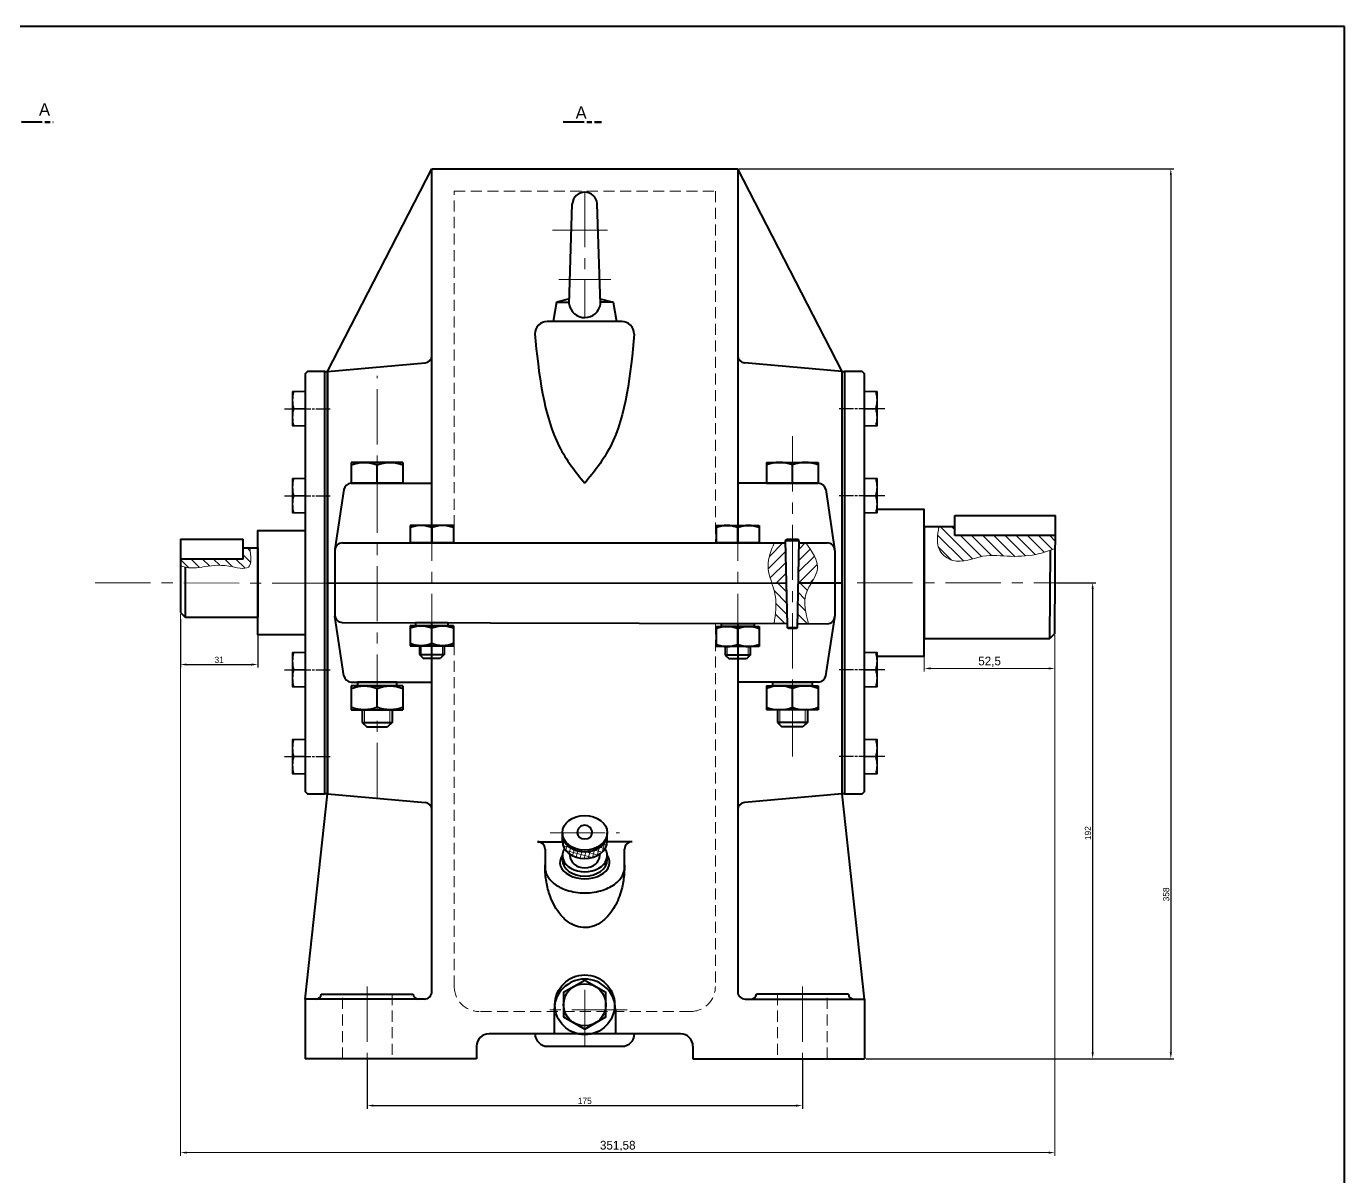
# Model space of a CAD drawing. Header units: millimetres. Extents: x -190 to 12889, y -227 to 3957.
# Drawn here: x 7562 to 8092, y 3494 to 3957 of the extents above; entities that cross this region are included whole.
import ezdxf

# ---------------------------------------------------------------- set-up
doc = ezdxf.new("R2010")
doc.units = ezdxf.units.MM
doc.header["$LTSCALE"] = 0.7
doc.header["$PDMODE"] = 35
doc.header["$PDSIZE"] = -4
for name, pattern in [('AM_ISO08W050', [18, 12, -1.5, 3, -1.5]), ('AM_ISO08W050x2', [9, 6, -0.75, 1.5, -0.75]), ('CENTER', [50.8, 31.75, -6.35, 6.35, -6.35]), ('HIDDEN', [9.525, 6.35, -3.175])]:
    doc.linetypes.add(name, pattern=pattern)
doc.layers.get('0').update_dxf_attribs({"color": 255})
for name, color, linetype, lineweight in [('_mss.dam', 7, 'Continuous', 35), ('AM_5', 10, 'Continuous', 25), ('AM_7', 4, 'AM_ISO08W050', 25), ('CON', 7, 'Continuous', 50), ('khuat', 6, 'HIDDEN', 13), ('manh', 1, 'Continuous', 13), ('net dam', 7, 'Continuous', 40), ('net manh', 2, 'Continuous', 13), ('tam', 4, 'CENTER', 13)]:
    doc.layers.add(name, color=color, linetype=linetype, lineweight=lineweight)
doc.dimstyles.new('ISO-25', dxfattribs={"dimtxt": 2.5, "dimasz": 2.5, "dimexe": 1.25, "dimexo": 0.625, "dimtad": 1, "dimtxsty": 'Standard', "dimcen": 2.5, "dimadec": 0, "dimazin": 0, "dimtfac": 1, "dimtmove": 0, "dimatfit": 3, "dimfxl": 1, "dimarcsym": 0})
doc.dimstyles.new('ISO-25$0', dxfattribs={"dimtxt": 3.5, "dimasz": 2.5, "dimexe": 1.25, "dimexo": 0.625, "dimtad": 1, "dimtoh": 1, "dimtxsty": 'Standard', "dimcen": 2.5, "dimclrd": 3, "dimclre": 3, "dimclrt": 2, "dimadec": 0, "dimazin": 0, "dimtfac": 1, "dimtmove": 0, "dimatfit": 3, "dimfxl": 1, "dimlwd": 13, "dimlwe": 13, "dimarcsym": 0})
pattern_1 = [(135, (2254.031, 3257.259), (-2.245064, -2.245064), [])]

# ---------------------------------------------------------------- blocks, each defined once
blk = doc.blocks.new('èwè')
for p, q in [((-8, -8.66), (-8, 8.66)), ((0, 8.66), (-8, 8.66)), ((0, 8.66), (0, -8.66)), ((-7.14, 0), (-0.84, 0)), ((0, -8.66), (-8, -8.66))]:
    blk.add_line(p, q)
for centre, start, end in [((3.36, 4.33), 157.5879, 202.4121), ((-11.34, 4.33), 337.5879, 22.4121), ((3.36, -4.33), 157.5879, 202.4121), ((-11.34, -4.33), 337.5879, 22.4121)]:
    blk.add_arc(centre, 11.36, start, end)
blk = doc.blocks.new('dfdsf')
for p, q in [((-80.17, 5), (-81.67, 3.5)), ((-80.17, -5), (-80.17, 5)), ((-75.95, 5), (-80.17, 5)), ((7, 8.66), (0, 8.66)), ((0, 8.66), (0, -8.66)), ((7, 8.66), (7, -8.66)), ((-81.67, -3.5), (-81.67, 3.5)), ((0, 0), (6.14, 0)), ((-80.17, -5), (-81.67, -3.5)), ((-75.95, -5), (-80.17, -5)), ((7, -8.66), (0, -8.66))]:
    blk.add_line(p, q)
for centre in [(-4.36, 4.33), (-4.36, -4.33)]:
    blk.add_arc(centre, 11.36, 337.5879, 22.4121)
at = {"layer": 'manh'}
for p, q in [((-75.95, 4.25), (-80.92, 4.25)), ((-75.95, -4.25), (-80.92, -4.25))]:
    blk.add_line(p, q, dxfattribs=at)
blk = doc.blocks.new('*D798')
at = {"color": 0, "lineweight": -2, "transparency": 16777216}
for p, q in [((7623.88, 3718.6), (7623.88, 3699.06)), ((7654.88, 3718.6), (7654.88, 3699.06)), ((7626.38, 3700.31), (7652.38, 3700.31))]:
    blk.add_line(p, q, dxfattribs=at)
at = {"color": 0, "transparency": 16777216}
for points in [[(7626.38, 3700.72), (7626.38, 3699.89), (7623.88, 3700.31)], [(7652.38, 3700.72), (7652.38, 3699.89), (7654.88, 3700.31)]]:
    blk.add_solid(points, dxfattribs=at)
at = {"layer": 'Defpoints', "color": 0, "transparency": 16777216}
for p in [(7623.88, 3719.23), (7654.88, 3719.23), (7654.88, 3700.31)]:
    blk.add_point(p, dxfattribs=at)
at = {"color": 0, "transparency": 16777216, "insert": (7639.38, 3702.18), "char_height": 2.5, "attachment_point": 5}
blk.add_mtext('31', dxfattribs=at)
blk = doc.blocks.new('*D799')
at = {"color": 0, "lineweight": -2, "transparency": 16777216}
for p, q in [((7698.92, 3541.1), (7698.92, 3521.61)), ((7873.92, 3541.1), (7873.92, 3521.61)), ((7701.42, 3522.86), (7871.42, 3522.86))]:
    blk.add_line(p, q, dxfattribs=at)
at = {"color": 0, "transparency": 16777216}
for points in [[(7701.42, 3523.28), (7701.42, 3522.44), (7698.92, 3522.86)], [(7871.42, 3523.28), (7871.42, 3522.44), (7873.92, 3522.86)]]:
    blk.add_solid(points, dxfattribs=at)
at = {"layer": 'Defpoints', "color": 0, "transparency": 16777216}
for p in [(7698.92, 3541.73), (7873.92, 3541.73), (7873.92, 3522.86)]:
    blk.add_point(p, dxfattribs=at)
at = {"color": 0, "transparency": 16777216, "insert": (7786.42, 3524.74), "char_height": 2.5, "attachment_point": 5}
blk.add_mtext('175', dxfattribs=at)
blk = doc.blocks.new('*D800')
at = {"color": 0, "lineweight": -2, "transparency": 16777216}
for p, q in [((7976.09, 3733.23), (7991.9, 3733.23)), ((7990.65, 3730.73), (7990.65, 3544.23)), ((7899.55, 3541.73), (7991.9, 3541.73))]:
    blk.add_line(p, q, dxfattribs=at)
at = {"color": 0, "transparency": 16777216}
for points in [[(7990.24, 3730.73), (7991.07, 3730.73), (7990.65, 3733.23)], [(7990.24, 3544.23), (7991.07, 3544.23), (7990.65, 3541.73)]]:
    blk.add_solid(points, dxfattribs=at)
at = {"layer": 'Defpoints', "color": 0, "transparency": 16777216}
for p in [(7975.46, 3733.23), (7898.92, 3541.73), (7990.65, 3541.73)]:
    blk.add_point(p, dxfattribs=at)
at = {"color": 0, "transparency": 16777216, "insert": (7988.78, 3632.48), "char_height": 2.5, "attachment_point": 5, "rotation": 90}
blk.add_mtext('192', dxfattribs=at)
blk = doc.blocks.new('*D801')
at = {"color": 0, "lineweight": -2, "transparency": 16777216}
for p, q in [((7848.55, 3899.73), (8023.34, 3899.73)), ((8022.09, 3897.23), (8022.09, 3544.23)), ((7899.55, 3541.73), (8023.34, 3541.73))]:
    blk.add_line(p, q, dxfattribs=at)
at = {"color": 0, "transparency": 16777216}
for points in [[(8021.67, 3897.23), (8022.5, 3897.23), (8022.09, 3899.73)], [(8021.67, 3544.23), (8022.5, 3544.23), (8022.09, 3541.73)]]:
    blk.add_solid(points, dxfattribs=at)
at = {"layer": 'Defpoints', "color": 0, "transparency": 16777216}
for p in [(7847.92, 3899.73), (7898.92, 3541.73), (8022.09, 3541.73)]:
    blk.add_point(p, dxfattribs=at)
at = {"color": 0, "transparency": 16777216, "insert": (8020.21, 3607.83), "char_height": 2.5, "attachment_point": 5, "rotation": 90}
blk.add_mtext('358', dxfattribs=at)
blk = doc.blocks.new('*D821')
at = {"layer": 'AM_5', "color": 3, "linetype": 'Continuous', "lineweight": 13, "transparency": 16777216}
for p, q in [((7623.88, 3720.6), (7623.88, 3502.69)), ((7975.46, 3712.1), (7975.46, 3502.69)), ((7626.38, 3503.94), (7972.96, 3503.94))]:
    blk.add_line(p, q, dxfattribs=at)
at = {"layer": 'AM_5', "color": 3, "transparency": 16777216}
for points in [[(7626.38, 3504.36), (7626.38, 3503.53), (7623.88, 3503.94)], [(7972.96, 3504.36), (7972.96, 3503.53), (7975.46, 3503.94)]]:
    blk.add_solid(points, dxfattribs=at)
at = {"layer": 'Defpoints', "color": 0, "transparency": 16777216}
for p in [(7623.88, 3721.23), (7975.46, 3712.73), (7975.46, 3503.94)]:
    blk.add_point(p, dxfattribs=at)
at = {"layer": 'AM_5', "color": 2, "transparency": 16777216, "insert": (7799.67, 3506.61), "char_height": 3.5, "attachment_point": 5}
blk.add_mtext('351,58', dxfattribs=at)
blk = doc.blocks.new('*D822')
at = {"layer": 'AM_5', "color": 3, "linetype": 'Continuous', "lineweight": 13, "transparency": 16777216}
for p, q in [((7975.46, 3712.1), (7975.46, 3697.48)), ((7922.96, 3710.1), (7922.96, 3697.48)), ((7925.46, 3698.73), (7972.96, 3698.73))]:
    blk.add_line(p, q, dxfattribs=at)
at = {"layer": 'AM_5', "color": 3, "transparency": 16777216}
for points in [[(7925.46, 3699.14), (7925.46, 3698.31), (7922.96, 3698.73)], [(7972.96, 3699.14), (7972.96, 3698.31), (7975.46, 3698.73)]]:
    blk.add_solid(points, dxfattribs=at)
at = {"layer": 'Defpoints', "color": 0, "transparency": 16777216}
for p in [(7975.46, 3712.73), (7922.96, 3710.73), (7975.46, 3698.73)]:
    blk.add_point(p, dxfattribs=at)
at = {"layer": 'AM_5', "color": 2, "transparency": 16777216, "insert": (7949.21, 3701.39), "char_height": 3.5, "attachment_point": 5}
blk.add_mtext('52,5', dxfattribs=at)

msp = doc.modelspace()

# ---------------------------------------------------------------- hatches: boundary and pattern name
h = msp.add_hatch()
h.set_pattern_fill('ANSI31', color=1)
h.set_pattern_definition([(45, (4222.2253, 2539.006), (-2.245064, 2.245064), [])])
edge = h.paths.add_edge_path()
edge.add_spline(control_points=[(7862.6242, 3749.2281), (7861.3534, 3746.1505), (7859.1487, 3740.8114), (7860.8387, 3735.4748), (7861.5821, 3733.198)], knot_values=[0, 0, 0, 0, 9.56938861, 16.60102259, 16.60102259, 16.60102259, 16.60102259], degree=3, periodic=0)
edge.add_line((7861.5821, 3733.198), (7867.5383, 3733.2043))
edge.add_line((7867.5383, 3733.2043), (7867.1962, 3749.2281))
edge.add_line((7867.1962, 3749.2281), (7862.6242, 3749.2281))
edge = h.paths.add_edge_path()
edge.add_line((7872.3038, 3733.2094), (7877.5813, 3733.215))
edge.add_spline(control_points=[(7877.5813, 3733.215), (7878.6587, 3735.0698), (7881.6882, 3740.284), (7877.863, 3745.7025), (7875.3741, 3749.2281)], knot_values=[0, 0, 0, 0, 6.14250344, 17.58288109, 17.58288109, 17.58288109, 17.58288109], degree=3, periodic=0)
edge.add_line((7875.3741, 3749.2281), (7872.6453, 3749.2281))
edge.add_line((7872.6453, 3749.2281), (7872.3038, 3733.2094))
h = msp.add_hatch()
h.set_pattern_fill('ANSI31', color=1, angle=90)
h.set_pattern_definition([(135, (4222.2253, 2539.006), (-2.245064, -2.245064), [])])
edge = h.paths.add_edge_path()
edge.add_spline(control_points=[(7862.544, 3716.8178), (7863.1066, 3720.5843), (7863.9331, 3726.1177), (7862.1394, 3731.4913), (7861.5821, 3733.198)], knot_values=[16.60102259, 16.60102259, 16.60102259, 16.60102259, 27.8362713, 33.10724777, 33.10724777, 33.10724777, 33.10724777], degree=3, periodic=0)
edge.add_line((7862.5393, 3716.7852), (7867.8886, 3716.7718))
edge.add_line((7867.8886, 3716.7718), (7867.5531, 3733.2043))
edge.add_line((7867.5531, 3733.2043), (7861.5821, 3733.198))
edge = h.paths.add_edge_path()
edge.add_spline(control_points=[(7876.397, 3716.7831), (7875.2961, 3720.926), (7873.7732, 3726.6574), (7876.7636, 3731.807), (7877.5813, 3733.215)], knot_values=[17.58288109, 17.58288109, 17.58288109, 17.58288109, 29.74460525, 34.40715923, 34.40715923, 34.40715923, 34.40715923], degree=3, periodic=0)
edge.add_line((7877.5813, 3733.215), (7872.2885, 3733.2094))
edge.add_line((7872.2885, 3733.2094), (7871.9527, 3716.7616))
edge.add_line((7871.9527, 3716.7616), (7876.4055, 3716.7504))
at = {"layer": 'manh'}
h = msp.add_hatch(dxfattribs=at)
h.set_pattern_fill('ANSI31', color=1, angle=90)
h.set_pattern_definition(pattern_1)
edge = h.paths.add_edge_path()
edge.add_line((7975.6552, 3752.2281), (7935.271, 3752.2281))
edge.add_line((7935.271, 3752.2281), (7935.271, 3755.7281))
edge.add_line((7935.271, 3755.7281), (7928.8125, 3755.7281))
edge.add_spline(control_points=[(7928.8125, 3755.7281), (7928.2334, 3752.2967), (7927.255, 3746.4997), (7936.1678, 3739.9206), (7946.2089, 3745.0516), (7957.807, 3743.4442), (7967.0412, 3744.1297), (7972.1932, 3745.7777), (7973.6455, 3746.2765)], knot_values=[0, 0, 0, 0, 9.58498419, 16.19300557, 28.40302199, 39.52232257, 51.14797917, 55.74837776, 55.74837776, 55.74837776, 55.74837776], degree=3, periodic=0)
edge.add_spline(control_points=[(7973.6455, 3746.2765), (7974.308, 3746.5041), (7974.9688, 3746.7381), (7975.6295, 3746.9723)], knot_values=[55.74837776, 55.74837776, 55.74837776, 55.74837776, 57.84678951, 57.84678951, 57.84678951, 57.84678951], degree=3, periodic=0)
edge.add_line((7975.6295, 3746.9723), (7975.6552, 3752.2281))
h = msp.add_hatch(dxfattribs=at)
h.set_pattern_fill('ANSI31', color=1, angle=90)
h.set_pattern_definition(pattern_1)
edge = h.paths.add_edge_path()
edge.add_spline(control_points=[(7625.8796, 3739.4541), (7626.7435, 3739.2405), (7629.0466, 3739.0011), (7634.5711, 3739.8586), (7641.2856, 3740.9277), (7653.0554, 3737.3245), (7652.178, 3743.9314), (7651.7403, 3747.2281)], knot_values=[0, 0, 0, 0, 1.55460847, 6.07561304, 17.34718291, 25.12785335, 32.87662775, 32.87662775, 32.87662775, 32.87662775], degree=3, periodic=0)
edge.add_line((7651.7403, 3747.2281), (7648.9826, 3747.2281))
edge.add_line((7648.9826, 3747.2281), (7648.9826, 3742.7281))
edge.add_line((7648.9826, 3742.7281), (7625.8796, 3742.7281))
edge.add_line((7625.8796, 3742.7281), (7625.8796, 3739.4541))
edge = h.paths.add_edge_path()
edge.add_line((7625.8796, 3742.7281), (7623.8796, 3742.7281))
edge.add_line((7623.8796, 3742.7281), (7623.8796, 3740.0609))
edge.add_spline(control_points=[(7623.8796, 3740.0609), (7624.6939, 3739.7803), (7625.3402, 3739.5875), (7625.8796, 3739.4541)], knot_values=[32.87662775, 32.87662775, 32.87662775, 32.87662775, 33.84719425, 33.84719425, 33.84719425, 33.84719425], degree=3, periodic=0)
edge.add_line((7625.8796, 3739.4541), (7625.8796, 3742.7281))
h = msp.add_hatch(dxfattribs=at)
h.set_pattern_fill('ANSI37', color=1, scale=0.5, angle=30, style=0)
h.set_pattern_definition([(75, (2466.8661, 1717.4462), (-1.53340725, 0.41087523), []), (165, (2466.8661, 1717.4462), (-0.41087523, -1.53340725), [])])
edge = h.paths.add_edge_path()
edge.add_ellipse((7786.42, 3629.1978), major_axis=(-8.9999, 0), ratio=0.77364309, start_angle=491.81003, end_angle=514.888996)
edge.add_ellipse((7786.42, 3629.1978), major_axis=(-8.9999, 0), ratio=0.77364309, start_angle=514.888996, end_angle=538.468631)
edge.add_ellipse((7786.42, 3629.1978), major_axis=(-8.9999, 0), ratio=0.77364309, start_angle=538.468631, end_angle=540)
edge.add_line((7795.4199, 3629.1978), (7795.4199, 3631.9429))
edge.add_ellipse((7786.42, 3631.9429), major_axis=(-8.9999, 0), ratio=0.77364309, start_angle=450, end_angle=540, ccw=False)
edge.add_line((7786.42, 3624.9802), (7786.42, 3622.2351))
edge.add_ellipse((7786.42, 3629.1978), major_axis=(-8.9999, 0), ratio=0.77364309, start_angle=450, end_angle=491.81003)
edge = h.paths.add_edge_path()
edge.add_ellipse((7786.42, 3631.9429), major_axis=(-8.9999, 0), ratio=0.77364309, start_angle=360, end_angle=450, ccw=False)
edge.add_line((7777.4201, 3631.9429), (7777.4201, 3629.1978))
edge.add_ellipse((7786.42, 3629.1978), major_axis=(-8.9999, 0), ratio=0.77364309, start_angle=360, end_angle=361.531369)
edge.add_ellipse((7786.42, 3629.1978), major_axis=(-8.9999, 0), ratio=0.77364309, start_angle=361.531369, end_angle=385.111004)
edge.add_ellipse((7786.42, 3629.1978), major_axis=(-8.9999, 0), ratio=0.77364309, start_angle=385.111004, end_angle=408.18997)
edge.add_ellipse((7786.42, 3629.1978), major_axis=(-8.9999, 0), ratio=0.77364309, start_angle=408.18997, end_angle=450)
edge.add_line((7786.42, 3622.2351), (7786.42, 3624.9802))

# ---------------------------------------------------------------- linework, layer by layer
msp.add_lwpolyline([(7898.9219, 3762.7281), (7898.9219, 3703.7281)])
for centre, radius, start, end in [((7786.4207, 3846.2451), 6.3639, 10.877189, 10.944236), ((7850.9207, 3568.7281), 3, 180, 270)]:
    msp.add_arc(centre, radius, start, end)
at = {"layer": '_mss.dam'}
for points in [[(7669.4429, 3803.212), (7673.9196, 3803.212), (7673.9196, 3796.2838), (7668.9099, 3796.2838), (7668.9099, 3810.1402), (7673.9196, 3810.1402), (7673.9196, 3803.212)], [(7903.3985, 3803.212), (7898.9219, 3803.212), (7898.9219, 3796.2838), (7903.9315, 3796.2838), (7903.9315, 3810.1402), (7898.9219, 3810.1402), (7898.9219, 3803.212)], [(7669.4429, 3768.2201), (7673.9196, 3768.2201), (7673.9196, 3761.2919), (7668.9099, 3761.2919), (7668.9099, 3775.1483), (7673.9196, 3775.1483), (7673.9196, 3768.2201)], [(7903.3985, 3768.2201), (7898.9219, 3768.2201), (7898.9219, 3761.2919), (7903.9315, 3761.2919), (7903.9315, 3775.1483), (7898.9219, 3775.1483), (7898.9219, 3768.2201)], [(7669.4429, 3698.2361), (7673.9196, 3698.2361), (7673.9196, 3705.1643), (7668.9099, 3705.1643), (7668.9099, 3691.3079), (7673.9196, 3691.3079), (7673.9196, 3698.2361)], [(7903.3985, 3698.2361), (7898.9219, 3698.2361), (7898.9219, 3705.1643), (7903.9315, 3705.1643), (7903.9315, 3691.3079), (7898.9219, 3691.3079), (7898.9219, 3698.2361)], [(7669.4429, 3663.2442), (7673.9196, 3663.2442), (7673.9196, 3670.1724), (7668.9099, 3670.1724), (7668.9099, 3656.316), (7673.9196, 3656.316), (7673.9196, 3663.2442)], [(7903.3985, 3663.2442), (7898.9219, 3663.2442), (7898.9219, 3670.1724), (7903.9315, 3670.1724), (7903.9315, 3656.316), (7898.9219, 3656.316), (7898.9219, 3663.2442)]]:
    msp.add_lwpolyline(points, dxfattribs=at)
for centre, start, end in [((7680.4347, 3806.6761), 162.507675, 197.492325), ((7892.4067, 3806.6761), 342.507675, 17.492325), ((7680.4347, 3799.7479), 162.507675, 197.492325), ((7892.4067, 3799.7479), 342.507675, 17.492325), ((7680.4347, 3771.6842), 162.507675, 197.492325), ((7892.4067, 3771.6842), 342.507675, 17.492325), ((7680.4347, 3764.756), 162.507675, 197.492325), ((7892.4067, 3764.756), 342.507675, 17.492325), ((7680.4347, 3701.7002), 162.507675, 197.492325), ((7892.4067, 3701.7002), 342.507675, 17.492325), ((7680.4347, 3694.772), 162.507675, 197.492325), ((7892.4067, 3694.772), 342.507675, 17.492325), ((7680.4347, 3666.7083), 162.507675, 197.492325), ((7892.4067, 3666.7083), 342.507675, 17.492325), ((7680.4347, 3659.7801), 162.507675, 197.492325), ((7892.4067, 3659.7801), 342.507675, 17.492325)]:
    msp.add_arc(centre, 11.5248, start, end, dxfattribs=at)
at = {"layer": 'AM_7', "linetype": 'AM_ISO08W050x2'}
for p, q in [((7665.7123, 3803.212), (7684.3154, 3803.212)), ((7907.1291, 3803.212), (7888.526, 3803.212)), ((7665.7123, 3768.2201), (7684.3154, 3768.2201)), ((7907.1291, 3768.2201), (7888.526, 3768.2201)), ((7665.7123, 3698.2361), (7684.3154, 3698.2361)), ((7907.1291, 3698.2361), (7888.526, 3698.2361)), ((7665.7123, 3663.2442), (7684.3154, 3663.2442)), ((7907.1291, 3663.2442), (7888.526, 3663.2442))]:
    msp.add_line(p, q, dxfattribs=at)
at = {"layer": 'CON'}
for p, q in [((7792.6388, 3847.4533), (7792.6689, 3847.4533)), ((7724.9207, 3749.2281), (7724.9207, 3755.3702)), ((7847.9207, 3749.2281), (7847.9207, 3755.3702)), ((7733.581, 3749.2281), (7716.2605, 3749.2281)), ((7839.2605, 3749.2281), (7856.581, 3749.2281)), ((7654.8796, 3747.2281), (7654.8796, 3742.7281)), ((7654.8796, 3719.2281), (7654.8796, 3723.7281)), ((7766.4207, 3551.7281), (7766.4207, 3551.7281)), ((7774.4207, 3551.7281), (7774.4207, 3551.7281)), ((7798.4207, 3551.7281), (7798.4207, 3551.7281)), ((7806.4207, 3551.7281), (7806.4207, 3551.7281)), ((7742.9207, 3541.7281), (7742.9207, 3541.7281)), ((7829.9207, 3541.7281), (7829.9207, 3541.7281))]:
    msp.add_line(p, q, dxfattribs=at)
at = {"layer": 'khuat'}
for p, q in [((7688.9207, 3541.7281), (7688.9207, 3567.7281)), ((7708.9207, 3567.7281), (7708.9207, 3541.7281)), ((7863.9207, 3567.7281), (7863.9207, 3541.7281)), ((7883.9207, 3541.7281), (7883.9207, 3567.7281))]:
    msp.add_line(p, q, dxfattribs=at)
msp.add_lwpolyline([(7733.9207, 3749.2281), (7733.9207, 3890.7281), (7838.9207, 3890.7281), (7838.9207, 3749.2281)], dxfattribs=at)
msp.add_lwpolyline([(7838.9207, 3716.8444), (7838.9207, 3570.7281, -0.41421356), (7828.9207, 3560.7281), (7743.9207, 3560.7281, -0.41421356), (7733.9207, 3570.7281), (7733.9207, 3717.1077)], format="xyb", dxfattribs=at)
at = {"layer": 'manh'}
for p, q in [((7720.6707, 3707.8611), (7720.6707, 3703.6111)), ((7729.1707, 3707.8611), (7729.1707, 3703.6111)), ((7843.6707, 3707.5526), (7843.6707, 3703.3026)), ((7852.1707, 3707.5526), (7852.1707, 3703.3026))]:
    msp.add_line(p, q, dxfattribs=at)
at = {"layer": 'net dam'}
for p, q in [((8091.9903, 3957.0433), (6902.9903, 3957.0433)), ((8091.9903, 3116.0433), (8091.9903, 3957.0433)), ((7682.9207, 3818.2281), (7724.9207, 3899.7281)), ((7724.9207, 3749.2281), (7724.9207, 3899.7281)), ((7724.9207, 3899.7281), (7847.9207, 3899.7281)), ((7847.9207, 3899.7281), (7847.9207, 3749.2281)), ((7889.9207, 3818.2281), (7847.9207, 3899.7281)), ((7775.0672, 3846.0572), (7773.6374, 3838.2954)), ((7780.2054, 3847.4533), (7775.0672, 3846.0572)), ((7780.205, 3847.4533), (7780.2054, 3847.4533)), ((7792.6434, 3847.4533), (7797.7815, 3846.0572)), ((7797.7815, 3846.0572), (7799.2114, 3838.2954)), ((7801.2576, 3838.2954), (7771.3304, 3838.2954)), ((7682.9207, 3818.2281), (7722.1822, 3821.663)), ((7682.9207, 3648.2281), (7682.9207, 3818.2281)), ((7889.9207, 3818.2281), (7850.6592, 3821.663)), ((7889.9207, 3648.2281), (7889.9207, 3818.2281)), ((7689.5392, 3770.6707), (7685.9536, 3746.6714)), ((7692.5064, 3773.2281), (7724.9207, 3773.2281)), ((7880.3359, 3773.2281), (7847.9207, 3773.2281)), ((7883.303, 3770.6718), (7886.8917, 3746.6718)), ((7935.271, 3760.2281), (7975.6944, 3760.2281)), ((7935.271, 3752.2281), (7935.271, 3760.2281)), ((7733.581, 3756.2281), (7716.2605, 3756.2281)), ((7716.2605, 3756.2281), (7716.2605, 3749.2281)), ((7733.581, 3756.2281), (7733.581, 3749.2281)), ((7839.2605, 3756.2281), (7856.581, 3756.2281)), ((7839.2605, 3756.2281), (7839.2605, 3749.2281)), ((7856.581, 3756.2281), (7856.581, 3749.2281)), ((7623.8796, 3750.7281), (7648.9826, 3750.7281)), ((7623.8796, 3750.7281), (7623.8796, 3721.2281)), ((7648.9826, 3742.7281), (7648.9826, 3750.7281)), ((7688.9207, 3749.2281), (7867.1962, 3749.2281)), ((7867.1767, 3750.1378), (7867.7563, 3750.7293)), ((7867.8991, 3716.3096), (7867.1767, 3750.1378)), ((7867.1767, 3750.1378), (7872.6647, 3750.1366)), ((7867.7563, 3750.7293), (7872.0851, 3750.7281)), ((7871.9184, 3715.1368), (7872.6647, 3750.1366)), ((7872.6647, 3750.1366), (7872.0851, 3750.7281)), ((7872.6453, 3749.2281), (7883.9246, 3749.2281)), ((7975.6552, 3752.2281), (7935.271, 3752.2281)), ((7685.9207, 3746.2281), (7685.9207, 3720.2206)), ((7886.9246, 3746.232), (7886.9594, 3719.7354)), ((7973.4619, 3710.7281), (7973.6455, 3746.2765)), ((7648.9826, 3742.7281), (7623.8796, 3742.7281)), ((7625.8796, 3719.2281), (7625.8796, 3739.4541)), ((7682.9288, 3733.0081), (7867.5383, 3733.2043)), ((7872.3038, 3733.2094), (7889.9207, 3733.2281)), ((7623.8796, 3721.2281), (7625.8796, 3719.2281)), ((7689.5387, 3695.7848), (7685.9537, 3719.7772)), ((7688.9132, 3717.2206), (7867.8892, 3716.7718)), ((7724.9207, 3568.7281), (7724.9207, 3717.1303)), ((7847.9207, 3716.8219), (7847.9207, 3568.7281)), ((7867.9229, 3715.1323), (7867.8991, 3716.3096)), ((7871.9531, 3716.7616), (7883.9519, 3716.7315)), ((7883.3118, 3695.7723), (7886.9246, 3719.2757)), ((7871.9184, 3715.1368), (7867.9229, 3715.1323)), ((7868.225, 3714.841), (7867.9229, 3715.1323)), ((7871.6211, 3714.8455), (7868.2249, 3714.841)), ((7871.9184, 3715.1368), (7871.6211, 3714.8455)), ((7975.4619, 3712.7281), (7973.4619, 3710.7281)), ((7719.9207, 3707.8611), (7719.9207, 3704.3611)), ((7729.9207, 3707.8611), (7729.9207, 3704.3611)), ((7842.9207, 3707.5526), (7842.9207, 3704.0526)), ((7852.9207, 3707.5526), (7852.9207, 3704.0526)), ((7719.9207, 3704.3611), (7729.9207, 3704.3611)), ((7719.9207, 3704.3611), (7721.4207, 3702.8611)), ((7721.4207, 3702.8611), (7728.4207, 3702.8611)), ((7729.9207, 3704.3611), (7728.4207, 3702.8611)), ((7852.9207, 3704.0526), (7842.9207, 3704.0526)), ((7842.9207, 3704.0526), (7844.4207, 3702.5526)), ((7851.4207, 3702.5526), (7844.4207, 3702.5526)), ((7852.9207, 3704.0526), (7851.4207, 3702.5526)), ((7692.5058, 3693.2281), (7724.9207, 3693.2281)), ((7880.3466, 3693.2281), (7847.9207, 3693.2281)), ((7673.9207, 3565.7281), (7682.9207, 3648.2281)), ((7682.9207, 3648.2281), (7722.1822, 3644.7932)), ((7889.9207, 3648.2281), (7850.6592, 3644.7932)), ((7898.9207, 3565.7281), (7889.9207, 3648.2281)), ((7777.4201, 3629.1978), (7777.4201, 3632.6393)), ((7795.4199, 3629.1978), (7795.4199, 3632.6393)), ((7767.42, 3629.0117), (7777.4233, 3629.0117)), ((7805.42, 3629.0117), (7795.4166, 3629.0117)), ((7777.4201, 3623.462), (7777.4201, 3621.7413)), ((7780.4201, 3624.0081), (7780.4201, 3623.462)), ((7792.4199, 3623.462), (7792.4199, 3624.0081)), ((7795.4199, 3621.7413), (7795.4199, 3623.462)), ((7770.42, 3618.8835), (7770.42, 3619.6308)), ((7802.42, 3618.8835), (7802.42, 3619.7559)), ((7721.9207, 3565.7281), (7673.9207, 3565.7281)), ((7673.9207, 3565.7281), (7673.9207, 3541.7281)), ((7680.4207, 3567.7281), (7717.4207, 3567.7281)), ((7850.9207, 3565.7281), (7898.9207, 3565.7281)), ((7892.4207, 3567.7281), (7855.4207, 3567.7281)), ((7898.9207, 3565.7281), (7898.9207, 3541.7281)), ((7774.1088, 3561.4162), (7774.1088, 3551.7281)), ((7798.7326, 3561.4162), (7798.7326, 3551.7281)), ((7742.9207, 3546.7281), (7742.9207, 3541.7281)), ((7824.9207, 3551.7281), (7747.9207, 3551.7281)), ((7771.4207, 3546.7281), (7801.4207, 3546.7281)), ((7779.4207, 3546.7281), (7793.4207, 3546.7281)), ((7829.9207, 3546.7281), (7829.9207, 3541.7281)), ((7742.9207, 3541.7281), (7673.9207, 3541.7281)), ((7829.9207, 3541.7281), (7898.9207, 3541.7281))]:
    msp.add_line(p, q, dxfattribs=at)
at = {"layer": 'net dam', "color": 7, "linetype": 'AM_ISO08W050', "lineweight": 50}
for p, q in [((7559.8676, 3918.5805), (7572.5877, 3918.5433)), ((7777.7478, 3918.5805), (7793.0968, 3918.5433))]:
    msp.add_line(p, q, dxfattribs=at)
at = {"layer": 'net dam', "ltscale": 2}
for p, q in [((7780.1406, 3845.2157), (7781.3052, 3885.6877)), ((7792.7094, 3845.2694), (7791.4025, 3885.7056)), ((7775.0672, 3846.0572), (7780.1648, 3846.0572)), ((7797.7815, 3846.0572), (7792.6839, 3846.0572))]:
    msp.add_line(p, q, dxfattribs=at)
at = {"layer": 'net dam'}
for points in [[(7681.9196, 3818.2281), (7674.9196, 3818.2281), (7673.9196, 3817.2281), (7673.9196, 3649.2281), (7674.9196, 3648.2281), (7681.9196, 3648.2281)], [(7682.9207, 3648.2281), (7681.9196, 3648.2281), (7681.9196, 3818.2281), (7682.9207, 3818.2281)], [(7889.9207, 3818.2281), (7890.9219, 3818.2281), (7890.9219, 3648.2281), (7889.9207, 3648.2281)], [(7890.9219, 3648.2281), (7897.9219, 3648.2281), (7898.9219, 3649.2281), (7898.9219, 3817.2281), (7897.9219, 3818.2281), (7890.9219, 3818.2281)], [(7673.9196, 3754.2281), (7673.9196, 3712.2281), (7654.8796, 3712.2281), (7654.8796, 3754.2281)], [(7731.4921, 3717.1468), (7718.3493, 3717.1468), (7718.3493, 3715.8611), (7731.4921, 3715.8611)], [(7841.3493, 3716.8383), (7854.4921, 3716.8383), (7854.4921, 3715.5526), (7841.3493, 3715.5526)], [(7710.8064, 3693.2281), (7695.035, 3693.2281), (7695.035, 3691.6852), (7710.8064, 3691.6852)], [(7862.035, 3693.2281), (7877.8064, 3693.2281), (7877.8064, 3691.6852), (7862.035, 3691.6852)], [(7786.4207, 3573.2312), (7777.9207, 3568.3237), (7777.9207, 3558.5087), (7786.4207, 3553.6012), (7794.9207, 3558.5087), (7794.9207, 3568.3237)]]:
    msp.add_lwpolyline(points, close=True, dxfattribs=at)
for points in [[(7903.9315, 3703.7281), (7922.9619, 3703.7281), (7922.9619, 3762.7281), (7903.9315, 3762.7281)], [(7975.4619, 3712.7281), (7975.6944, 3760.2281)], [(7935.271, 3755.7281), (7922.9619, 3755.7281), (7922.9619, 3710.7281), (7973.4619, 3710.7281)], [(7648.9826, 3747.2281), (7654.8796, 3747.2281), (7654.8796, 3719.2281), (7625.8796, 3719.2281)]]:
    msp.add_lwpolyline(points, dxfattribs=at)
for centre, radius in [((7786.4207, 3563.4162), 12.0048), ((7786.4211, 3563.4162), 8.4998)]:
    msp.add_circle(centre, radius, dxfattribs=at)
at = {"layer": 'net dam', "ltscale": 0.2}
msp.add_arc((7786.4056, 3885.3095), 5.0126, 4.531465, 175.673322, dxfattribs=at)
at = {"layer": 'net dam'}
for centre, radius, start, end in [((7786.4207, 3846.2451), 6.3639, 189.309078, 351.18089), ((7771.3304, 3833.2954), 5, 90, 180.516302), ((7801.2576, 3833.2954), 5, 359.483698, 90), ((7721.9207, 3824.6516), 3, 275, 0), ((7850.9207, 3824.6516), 3, 180, 265), ((7692.5064, 3770.2281), 3, 90, 171.515755), ((7880.3359, 3770.2281), 3, 8.504382, 90), ((7720.5906, 3744.8709), 11.3572, 67.587875, 112.412125), ((7729.2508, 3744.8709), 11.3572, 67.587875, 112.412125), ((7843.5906, 3744.8709), 11.3572, 67.587875, 112.412125), ((7852.2508, 3744.8709), 11.3572, 67.587875, 112.412125), ((7688.9207, 3746.2281), 3, 90, 180), ((7883.9246, 3746.2281), 3, 0.075202, 90), ((7688.9207, 3720.2206), 3, 180, 269.856325), ((7883.9594, 3719.7315), 3, 269.856325, 0.075202), ((7692.5058, 3696.2281), 3, 188.498447, 270), ((7880.3466, 3696.2281), 3, 270, 351.261228), ((7721.9207, 3641.8046), 3, 0, 85), ((7850.9207, 3641.8046), 3, 95, 180), ((7786.42, 3632.6393), 3, 0, 180), ((7767.42, 3626.0117), 3, 0, 90), ((7805.42, 3626.0117), 3, 90, 180), ((7786.4207, 3561.4162), 12.3119, 0, 180), ((7721.9207, 3568.7281), 3, 270, 0), ((7850.9207, 3568.7281), 3, 180, 270), ((7678.4207, 3567.7281), 2, 270, 0), ((7719.4207, 3567.7281), 2, 180, 270), ((7853.4207, 3567.7281), 2, 270, 0), ((7894.4207, 3567.7281), 2, 180, 270), ((7747.9207, 3546.7281), 5, 90, 180), ((7771.4207, 3551.7281), 5, 180, 270), ((7801.4207, 3551.7281), 5, 270, 0), ((7824.9207, 3546.7281), 5, 0, 90)]:
    msp.add_arc(centre, radius, start, end, dxfattribs=at)
msp.add_ellipse((7786.42, 3632.6393), major_axis=(-8.9999, 0), ratio=0.77364309, dxfattribs=at)
for centre, major_axis, ratio, start_param, end_param in [((7786.42, 3631.9429), (-8.9999, 0), 0.77364309, 6.23315775, 9.47480552), ((7786.42, 3632.6393), (-3, 0), 0.81915204, 0, 3.14159265), ((7786.42, 3623.462), (-8.9999, 0), 0.72813416, -0.4382697, 3.57986235), ((7786.42, 3629.1978), (-8.9999, 0), 0.77364309, 6.28318531, 9.42477796), ((7786.42, 3620.6766), (-10, 0), 0.65531347, -0.43902424, 3.58061689), ((7786.42, 3621.7413), (-8.9999, 0), 0.72813416, 0, 3.14159265), ((7786.42, 3623.462), (-5.9999, 0), 0.81915204, 6.28318531, 9.42477796)]:
    msp.add_ellipse(centre, major_axis=major_axis, ratio=ratio, start_param=start_param, end_param=end_param, dxfattribs=at)
for points, knots in [([(7766.3308, 3833.3567), (7767.8266, 3817.4166), (7770.7836, 3792.6819), (7782.7043, 3777.8516), (7786.4207, 3773.2281)], [20.67135442, 20.67135442, 20.67135442, 20.67135442, 61.91290693, 80.5946911, 80.5946911, 80.5946911, 80.5946911]), ([(7806.2574, 3833.2504), (7804.9232, 3817.3153), (7802.0478, 3792.6515), (7790.1405, 3777.8516), (7786.4207, 3773.2281)], [20.79405008, 20.79405008, 20.79405008, 20.79405008, 61.91290693, 80.5946911, 80.5946911, 80.5946911, 80.5946911]), ([(7770.42, 3626.0117), (7770.42, 3625.2112), (7770.42, 3623.5103), (7770.42, 3621.3593), (7770.42, 3619.7838), (7770.42, 3619.1086), (7770.42, 3618.6585), (7770.4172, 3618.4333), (7770.4468, 3618.0958), (7770.4601, 3617.9834), (7770.4902, 3617.759), (7770.5074, 3617.6476), (7770.5688, 3617.3094), (7770.6225, 3617.0781), (7770.8285, 3616.3682), (7771.0254, 3615.8731), (7771.575, 3614.8526), (7771.9278, 3614.3272), (7772.8251, 3613.2708), (7773.3699, 3612.7398), (7774.6761, 3611.7108), (7775.438, 3611.2129), (7777.1794, 3610.3001), (7778.1592, 3609.8857), (7780.3003, 3609.1933), (7781.4614, 3608.916), (7783.8887, 3608.5404), (7785.1541, 3608.4425), (7787.6858, 3608.4425), (7788.9512, 3608.5404), (7791.3785, 3608.916), (7792.5396, 3609.1933), (7794.6807, 3609.8857), (7795.6605, 3610.3001), (7797.4019, 3611.2129), (7798.1638, 3611.7108), (7799.47, 3612.7398), (7800.0148, 3613.2708), (7800.9121, 3614.3272), (7801.2649, 3614.8526), (7801.8145, 3615.8731), (7802.0114, 3616.3682), (7802.2174, 3617.0781), (7802.2711, 3617.3094), (7802.3325, 3617.6476), (7802.3497, 3617.759), (7802.3798, 3617.9834), (7802.3932, 3618.0958), (7802.4227, 3618.4333), (7802.42, 3618.6585), (7802.42, 3619.1086), (7802.42, 3619.7838), (7802.42, 3621.3593), (7802.42, 3623.5103), (7802.42, 3625.2112), (7802.42, 3626.0117)], [0.069422567, 0.069422567, 0.069422567, 0.069422567, 0.125, 0.1875, 0.21875, 0.234375, 0.234375, 0.25, 0.25, 0.2578125, 0.2578125, 0.265625, 0.265625, 0.28125, 0.28125, 0.3125, 0.3125, 0.34375, 0.34375, 0.375, 0.375, 0.40625, 0.40625, 0.4375, 0.4375, 0.46875, 0.46875, 0.5, 0.5, 0.53125, 0.53125, 0.5625, 0.5625, 0.59375, 0.59375, 0.625, 0.625, 0.65625, 0.65625, 0.6875, 0.6875, 0.71875, 0.71875, 0.734375, 0.734375, 0.7421875, 0.7421875, 0.75, 0.75, 0.765625, 0.765625, 0.78125, 0.8125, 0.875, 0.930577433, 0.930577433, 0.930577433, 0.930577433]), ([(7802.42, 3619.7559), (7802.3555, 3618.5652), (7802.3017, 3615.5075), (7801.6542, 3611.2471), (7800.4109, 3607.0805), (7798.9343, 3603.6717), (7796.968, 3600.4701), (7794.8249, 3598.0654), (7792.7026, 3596.4164), (7790.8492, 3595.3858), (7788.8135, 3594.6892), (7786.1739, 3594.3407), (7783.0177, 3594.8428), (7780.0494, 3596.3998), (7777.7355, 3598.3636), (7775.6465, 3600.8062), (7773.7242, 3603.9833), (7771.9299, 3608.3664), (7770.6837, 3613.6264), (7770.419, 3617.6542), (7770.4199, 3619.7118), (7770.42, 3619.7522)], [0, 0, 0, 0, 0.05439806, 0.13968698, 0.19580696, 0.25272733, 0.30892408, 0.36685689, 0.39874185, 0.43135353, 0.46329637, 0.4964836, 0.55218058, 0.60611017, 0.64758892, 0.69023502, 0.75244697, 0.81635782, 0.90598439, 0.99815148, 1, 1, 1, 1])]:
    msp.add_open_spline(points, degree=3, knots=knots, dxfattribs=at)
at = {"layer": 'net manh'}
for points in [[(7928.8125, 3755.7281), (7929.1982, 3746.1509), (7934.46, 3742.1534), (7946.5517, 3743.8494), (7957.671, 3743.8537), (7969.2455, 3744.943), (7975.6552, 3746.9814)], [(7862.6242, 3749.2281), (7860.1058, 3739.9961), (7863.0177, 3728.0431), (7862.544, 3716.8178)], [(7875.3741, 3749.2281), (7879.9388, 3738.7379), (7875.4528, 3728.9081), (7876.397, 3716.7831)]]:
    msp.add_spline(points, degree=3, dxfattribs=at)
msp.add_open_spline([(7651.7403, 3747.2281), (7652.178, 3743.9314), (7653.0554, 3737.3245), (7641.2856, 3740.9277), (7634.5711, 3739.8586), (7628.7375, 3738.9532), (7625.9982, 3739.3308), (7623.8796, 3740.0609)], degree=3, knots=[0, 0, 0, 0, 7.7487744, 15.52944485, 26.80101471, 31.32201928, 33.84719425, 33.84719425, 33.84719425, 33.84719425], dxfattribs=at)
at = {"layer": 'tam'}
for p, q in [((7786.4207, 3890.4321), (7786.4207, 3839.7712)), ((7773.3722, 3875.0579), (7799.4496, 3875.0579)), ((7775.9941, 3855.1454), (7796.856, 3855.1454)), ((7702.9207, 3646.5658), (7702.9207, 3816.4254)), ((7869.9207, 3792.1105), (7869.9207, 3663.3094)), ((7724.9207, 3764.2846), (7724.9207, 3715.023)), ((7847.9207, 3764.2846), (7847.9207, 3694.9992)), ((7682.9288, 3733.0081), (7587.3365, 3733.2281)), ((7895.9219, 3733.2281), (7986.9027, 3733.2281)), ((7724.9207, 3708.7189), (7724.9207, 3694.9992)), ((7772.4343, 3632.6393), (7800.4056, 3632.6393)), ((7698.9207, 3570.7281), (7698.9207, 3536.7281)), ((7786.4207, 3569.4222), (7786.4207, 3543.2281)), ((7873.9207, 3570.7281), (7873.9207, 3536.7281)), ((7803.4267, 3561.4162), (7769.4147, 3561.4162))]:
    msp.add_line(p, q, dxfattribs=at)

# ---------------------------------------------------------------- block references
at = {"layer": 'net dam', "yscale": 1.2, "zscale": 1.2}
for name, p, xscale, rotation in [('dfdsf', (7702.9207, 3773.2281), -1.2, 270), ('dfdsf', (7869.9207, 3773.2281), 1.2, 90.00000000000006), ('èwè', (7702.9207, 3691.6852), -1.2, 270), ('èwè', (7869.9207, 3691.6852), 1.2, 90.00000000000006)]:
    msp.add_blockref(name, p, dxfattribs=dict(at, xscale=xscale, rotation=rotation))
at = {"layer": 'net dam', "xscale": -1, "rotation": 270}
msp.add_blockref('èwè', (7724.9207, 3715.8611), dxfattribs=at)
at = {"layer": 'net dam', "rotation": 90.00000000000006}
msp.add_blockref('èwè', (7847.9207, 3715.5526), dxfattribs=at)

# ---------------------------------------------------------------- texts
at = {"layer": 'net dam', "color": 7, "lineweight": 50, "char_height": 5, "attachment_point": 5}
for insert in [(7569.1549, 3923.6175), (7784.9585, 3922.3434)]:
    msp.add_mtext('A', dxfattribs=dict(at, insert=insert))

# ---------------------------------------------------------------- dimensions: what is measured, and where the dimension line sits
for base, p1, p2, picture, middle in [((8022.0855, 3541.7281), (7847.9207, 3899.7281), (7898.9207, 3541.7281), '*D801', (8022.0855, 3607.8324)), ((7990.6523094134, 3541.7281030883), (7975.4618569921, 3733.2281030883), (7898.9207144862, 3541.7281030883), '*D800', (7990.6523094134, 3632.4781030883))]:
    dim = msp.add_linear_dim(base=base, p1=p1, p2=p2, angle=90, dimstyle='ISO-25', override={"dimdec": 0})
    dim.commit()
    dim.dimension.update_dxf_attribs({"geometry": picture, "text_midpoint": middle, "dimtype": 160})
dim = msp.add_linear_dim(base=(7654.8796, 3700.305), p1=(7623.8796, 3719.2281), p2=(7654.8796, 3719.2281), dimstyle='ISO-25')
dim.commit()
dim.dimension.update_dxf_attribs({"geometry": '*D798', "text_midpoint": (7639.3796, 3702.18)})
dim = msp.add_linear_dim(base=(7873.9207, 3522.86), p1=(7698.9207, 3541.7281), p2=(7873.9207, 3541.7281), dimstyle='ISO-25')
dim.commit()
dim.dimension.update_dxf_attribs({"geometry": '*D799', "text_midpoint": (7786.4207, 3522.86), "dimtype": 160})
at = {"layer": 'AM_5'}
for base, p1, picture, middle in [((7975.4619, 3503.9421), (7623.8796, 3721.2281), '*D821', (7799.6707, 3506.6087)), ((7975.4619, 3698.7281), (7922.9619, 3710.7281), '*D822', (7949.2119, 3701.3948))]:
    dim = msp.add_linear_dim(base=base, p1=p1, p2=(7975.4619, 3712.7281), dimstyle='ISO-25$0', override={"dimpost": ''}, dxfattribs=at)
    dim.commit()
    dim.dimension.update_dxf_attribs({"geometry": picture, "text_midpoint": middle})

doc.saveas('drawing.dxf')
